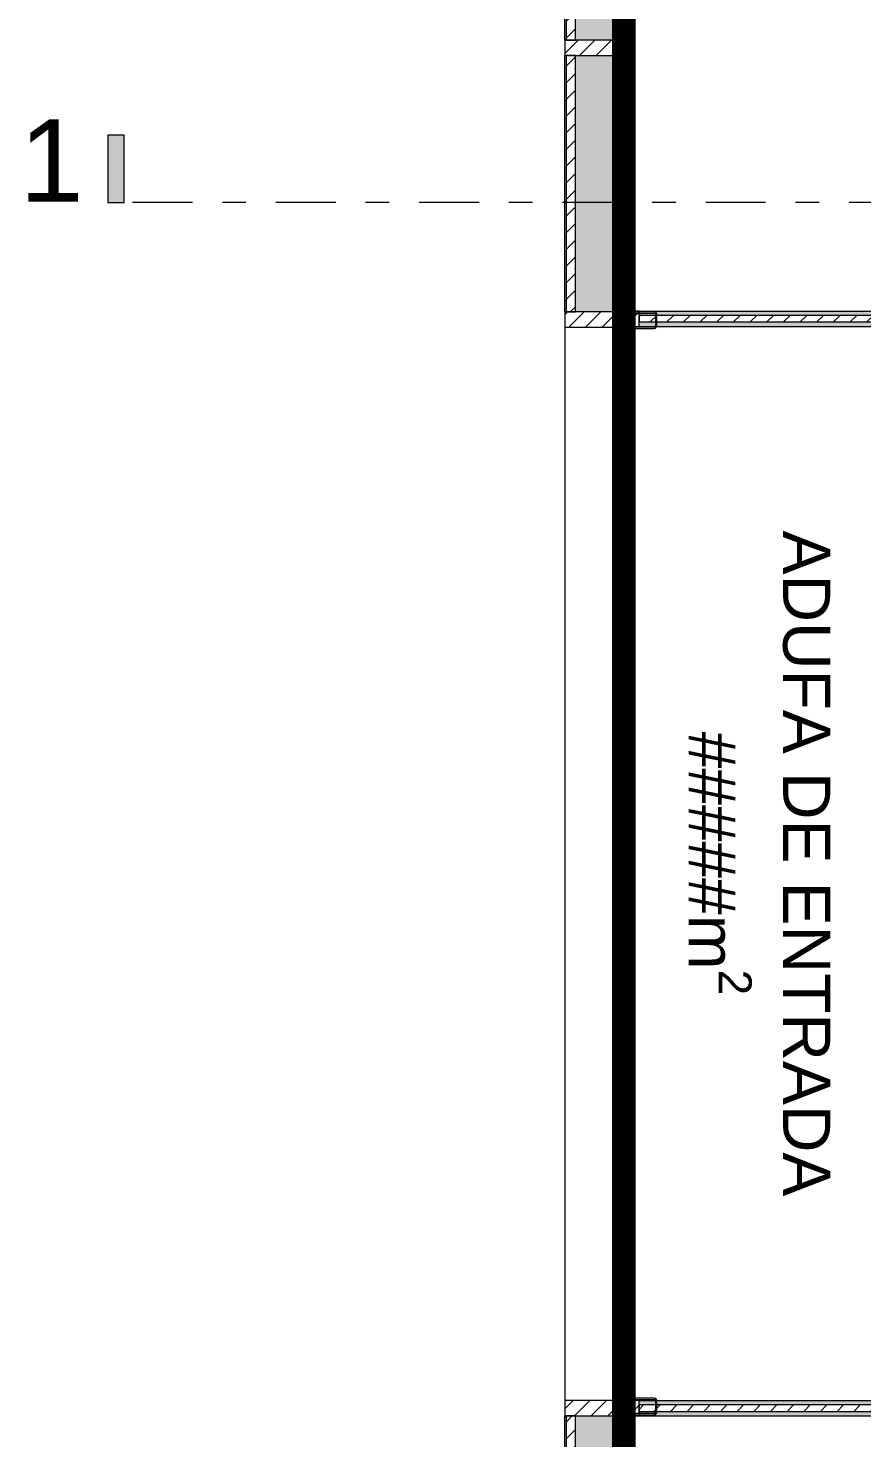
# Model space of a CAD drawing. Header units: metres. Extents: x 83 to 133, y -243 to -94.
# Drawn here: x 83.43 to 86.96, y -130.45 to -124.47 of the extents above; entities that cross this region are included whole.
import ezdxf

# ---------------------------------------------------------------- set-up
doc = ezdxf.new("R2010")
doc.units = ezdxf.units.M
doc.linetypes.add('Dash dot', pattern=[0.015875, 0.00635, -0.004763, 0, -0.004763])
doc.linetypes.add('DASHDOT', pattern=[25.4, 12.7, -6.35, 0, -6.35])
doc.layers.get('0').update_dxf_attribs({"lineweight": 5})
for name, color, linetype, lineweight in [('ARQ_Legendas Auto', 41, 'Continuous', 5), ('BASE', 7, 'Continuous', 5), ('FOLHA', 15, 'Continuous', 5), ('MP_GENERICO', 7, 'Continuous', 5)]:
    doc.layers.add(name, color=color, linetype=linetype, lineweight=lineweight)
doc.styles.get("Standard").update_dxf_attribs({"font": 'arial.ttf'})

# ---------------------------------------------------------------- blocks, each defined once
blk = doc.blocks.new('Family - ST_MetPilar-1204418-200-HOSPITAL - PLANTA PISO 1')
at = {"layer": 'MP_GENERICO'}
for p, q in [((-0.07, 0.025), (-0.07, -0.025)), ((-0.065, -0.025), (-0.065, 0.025)), ((0.06, 0.035), (-0.06, 0.035)), ((-0.06, 0.03), (0.06, 0.03)), ((0.065, 0.025), (0.065, -0.025)), ((0.07, -0.025), (0.07, 0.025)), ((0.06, -0.03), (-0.06, -0.03)), ((-0.06, -0.035), (0.06, -0.035))]:
    blk.add_line(p, q, dxfattribs=at)
for centre, radius, start, end in [((-0.06, 0.025), 0.01, 90, 180), ((-0.06, 0.025), 0.005, 90, 180), ((0.06, 0.025), 0.01, 360, 90), ((0.06, 0.025), 0.005, 360, 90), ((-0.06, -0.025), 0.01, 180, 270), ((-0.06, -0.025), 0.005, 180, 270), ((0.06, -0.025), 0.005, 270, 360), ((0.06, -0.025), 0.01, 270, 360)]:
    blk.add_arc(centre, radius, start, end, dxfattribs=at)
blk = doc.blocks.new('Family - ST_MetPilar-1204431-200-HOSPITAL - PLANTA PISO 1')
at = {"layer": 'MP_GENERICO'}
for p, q in [((-0.07, 0.025), (-0.07, -0.025)), ((-0.065, -0.025), (-0.065, 0.025)), ((0.06, 0.035), (-0.06, 0.035)), ((-0.06, 0.03), (0.06, 0.03)), ((0.065, 0.025), (0.065, -0.025)), ((0.07, -0.025), (0.07, 0.025)), ((0.06, -0.03), (-0.06, -0.03)), ((-0.06, -0.035), (0.06, -0.035))]:
    blk.add_line(p, q, dxfattribs=at)
for centre, radius, start, end in [((-0.06, 0.025), 0.01, 90, 180), ((-0.06, 0.025), 0.005, 90, 180), ((0.06, 0.025), 0.01, 360, 90), ((0.06, 0.025), 0.005, 360, 90), ((-0.06, -0.025), 0.01, 180, 270), ((-0.06, -0.025), 0.005, 180, 270), ((0.06, -0.025), 0.005, 270, 360), ((0.06, -0.025), 0.01, 270, 360)]:
    blk.add_arc(centre, radius, start, end, dxfattribs=at)
blk = doc.blocks.new('Family - ST_MetChapa-1204435-200-HOSPITAL - PLANTA PISO 1')
at = {"rotation": 270}
for name, p in [('Family - ST_MetPilar-1204418-200-HOSPITAL - PLANTA PISO 1', (18.38, -0.04)), ('Family - ST_MetPilar-1204431-200-HOSPITAL - PLANTA PISO 1', (22.99, -0.04))]:
    blk.add_blockref(name, p, dxfattribs=at)
blk = doc.blocks.new('Direct Shape - ST_MetPilar-1204437-200-HOSPITAL - PLANTA PISO 1')
at = {"layer": 'MP_GENERICO'}
for p, q in [((-0.07, 0.025), (-0.07, -0.025)), ((-0.065, -0.025), (-0.065, 0.025)), ((0.06, 0.035), (-0.06, 0.035)), ((-0.06, 0.03), (0.06, 0.03)), ((0.065, 0.025), (0.065, -0.025)), ((0.07, -0.025), (0.07, 0.025)), ((0.06, -0.03), (-0.06, -0.03)), ((-0.06, -0.035), (0.06, -0.035))]:
    blk.add_line(p, q, dxfattribs=at)
for centre, radius, start, end in [((-0.06, 0.025), 0.01, 90, 180), ((-0.06, 0.025), 0.005, 90, 180), ((0.06, 0.025), 0.01, 360, 90), ((0.06, 0.025), 0.005, 360, 90), ((-0.06, -0.025), 0.01, 180, 270), ((-0.06, -0.025), 0.005, 180, 270), ((0.06, -0.025), 0.005, 270, 360), ((0.06, -0.025), 0.01, 270, 360)]:
    blk.add_arc(centre, radius, start, end, dxfattribs=at)
blk = doc.blocks.new('Direct Shape - ST_MetPilar-1204464-200-HOSPITAL - PLANTA PISO 1')
at = {"layer": 'MP_GENERICO'}
for p, q in [((-0.07, 0.025), (-0.07, -0.025)), ((-0.065, -0.025), (-0.065, 0.025)), ((0.06, 0.035), (-0.06, 0.035)), ((-0.06, 0.03), (0.06, 0.03)), ((0.065, 0.025), (0.065, -0.025)), ((0.07, -0.025), (0.07, 0.025)), ((0.06, -0.03), (-0.06, -0.03)), ((-0.06, -0.035), (0.06, -0.035))]:
    blk.add_line(p, q, dxfattribs=at)
for centre, radius, start, end in [((-0.06, 0.025), 0.01, 90, 180), ((-0.06, 0.025), 0.005, 90, 180), ((0.06, 0.025), 0.01, 360, 90), ((0.06, 0.025), 0.005, 360, 90), ((-0.06, -0.025), 0.01, 180, 270), ((-0.06, -0.025), 0.005, 180, 270), ((0.06, -0.025), 0.005, 270, 360), ((0.06, -0.025), 0.01, 270, 360)]:
    blk.add_arc(centre, radius, start, end, dxfattribs=at)
blk = doc.blocks.new('Hospital da Trofa - Fachada v3_ifc-1-200-HOSPITAL - PLANTA PISO 1')
at = {"layer": 'MP_GENERICO', "lineweight": 5}
for name, p, rotation in [('Family - ST_MetChapa-1204435-200-HOSPITAL - PLANTA PISO 1', (86.0631, -107.3274), 269.9999999999984), ('Direct Shape - ST_MetPilar-1204437-200-HOSPITAL - PLANTA PISO 1', (86.0231, -125.7074), 180), ('Direct Shape - ST_MetPilar-1204464-200-HOSPITAL - PLANTA PISO 1', (86.0231, -130.3174), 180)]:
    blk.add_blockref(name, p, dxfattribs=dict(at, rotation=rotation))
blk = doc.blocks.new('Painel do sistema - Envidraçado 40mm FOYER-V27-200-HOSPITAL - PLANTA PISO 1')
at = {"layer": 'MP_GENERICO', "true_color": 0x808080}
h = blk.add_hatch(dxfattribs=at)
h.set_pattern_fill('FP_39', color=8, style=0, pattern_type=2)
h.set_pattern_definition([(135, (-123.974, -85.828), (-0.035355339, -0.035355339), [])])
h.paths.add_polyline_path([(0.5445, -0.08), (-0.5445, -0.08), (-0.5445, -0.12), (0.5445, -0.12)])
at = {"layer": 'MP_GENERICO'}
for p, q in [((0.5445, -0.08), (-0.5445, -0.08)), ((-0.5445, -0.08), (-0.5445, -0.12)), ((0.5445, -0.12), (0.5445, -0.08)), ((-0.5445, -0.12), (0.5445, -0.12))]:
    blk.add_line(p, q, dxfattribs=at)
blk = doc.blocks.new('Painel do sistema - Envidraçado 40mm FOYER-V29-200-HOSPITAL - PLANTA PISO 1')
at = {"layer": 'MP_GENERICO', "true_color": 0x808080}
h = blk.add_hatch(dxfattribs=at)
h.set_pattern_fill('FP_41', color=8, style=0, pattern_type=2)
h.set_pattern_definition([(135, (-125.128, -85.828), (-0.035355339, -0.035355339), [])])
h.paths.add_polyline_path([(0.5445, -0.08), (-0.5445, -0.08), (-0.5445, -0.12), (0.5445, -0.12)])
at = {"layer": 'MP_GENERICO'}
for p, q in [((0.5445, -0.08), (-0.5445, -0.08)), ((-0.5445, -0.08), (-0.5445, -0.12)), ((0.5445, -0.12), (0.5445, -0.08)), ((-0.5445, -0.12), (0.5445, -0.12))]:
    blk.add_line(p, q, dxfattribs=at)
blk = doc.blocks.new('Rectangular Mullion - 250x65-V30-200-HOSPITAL - PLANTA PISO 1')
at = {"layer": 'MP_GENERICO'}
h = blk.add_hatch(dxfattribs=at)
h.set_pattern_fill('FP_42', color=256, style=0, pattern_type=2)
h.set_pattern_definition([(225, (-124.551, 85.828), (0.035355339, -0.035355339), [])])
h.paths.add_polyline_path([(0.0325, 0.125), (0.0325, -0.125), (-0.0325, -0.125), (-0.0325, 0.125)])
for p, q in [((-0.0325, 0.125), (0.0325, 0.125)), ((-0.0325, -0.125), (-0.0325, 0.125)), ((0.0325, 0.125), (0.0325, -0.125)), ((0.0325, -0.125), (-0.0325, -0.125))]:
    blk.add_line(p, q, dxfattribs=at)
blk = doc.blocks.new('Painel do sistema - Envidraçado 40mm FOYER-2319289-200-HOSPITAL - PLANTA PISO 1')
at = {"layer": 'MP_GENERICO', "true_color": 0x808080}
h = blk.add_hatch(dxfattribs=at)
h.set_pattern_fill('FP_43', color=8, style=0, pattern_type=2)
h.set_pattern_definition([(135, (-130.9, -85.828), (-0.035355339, -0.035355339), [])])
h.paths.add_polyline_path([(0.5425, -0.08), (-0.5425, -0.08), (-0.5425, -0.12), (0.5425, -0.12)])
at = {"layer": 'MP_GENERICO'}
for p, q in [((0.5425, -0.08), (-0.5425, -0.08)), ((-0.5425, -0.08), (-0.5425, -0.12)), ((0.5425, -0.12), (0.5425, -0.08)), ((-0.5425, -0.12), (0.5425, -0.12))]:
    blk.add_line(p, q, dxfattribs=at)
blk = doc.blocks.new('Rectangular Mullion - 250x65-V64-200-HOSPITAL - PLANTA PISO 1')
at = {"layer": 'MP_GENERICO', "true_color": 0xa5a5a5}
h = blk.add_hatch(color=253, dxfattribs=at)
h.paths.add_polyline_path([(85.9255, -124.5189), (85.9531, -124.5189), (85.9531, -123.4299), (85.7481, -123.4299), (85.7481, -124.5189)])
h.paths.add_polyline_path([(85.7081, -124.5189), (85.7081, -123.4299), (85.7031, -123.4299), (85.7031, -124.5189)])
at = {"layer": 'MP_GENERICO'}
for p, q in [((85.7031, -124.5189), (85.7031, -123.4299)), ((85.9531, -124.5189), (85.9531, -123.5074))]:
    blk.add_line(p, q, dxfattribs=at)
blk = doc.blocks.new('Rectangular Mullion - 250x65-V65-200-HOSPITAL - PLANTA PISO 1')
at = {"layer": 'MP_GENERICO', "true_color": 0xa5a5a5}
h = blk.add_hatch(color=253, dxfattribs=at)
h.paths.add_polyline_path([(85.7081, -125.6729), (85.7081, -124.5839), (85.7031, -124.5839), (85.7031, -125.6729)])
h.paths.add_polyline_path([(85.7481, -125.6729), (85.9531, -125.6729), (85.9531, -124.5839), (85.7481, -124.5839), (85.7481, -125.3157)])
at = {"layer": 'MP_GENERICO'}
for p, q in [((85.7031, -125.6729), (85.7031, -124.5839)), ((85.9531, -125.6689), (85.9531, -124.5839))]:
    blk.add_line(p, q, dxfattribs=at)
blk = doc.blocks.new('Rectangular Mullion - 250x65-V72-200-HOSPITAL - PLANTA PISO 1')
at = {"layer": 'MP_GENERICO'}
h = blk.add_hatch(dxfattribs=at)
h.set_pattern_fill('FP_75', color=256, style=0, pattern_type=2)
h.set_pattern_definition([(225, (-125.705, 85.828), (0.035355339, -0.035355339), [])])
h.paths.add_polyline_path([(0.0325, 0.125), (0.0325, -0.125), (-0.0325, -0.125), (-0.0325, 0.125)])
for p, q in [((-0.0325, 0.125), (0.0325, 0.125)), ((-0.0325, -0.125), (-0.0325, 0.125)), ((0.0325, 0.125), (0.0325, -0.125)), ((0.0325, -0.125), (-0.0325, -0.125))]:
    blk.add_line(p, q, dxfattribs=at)
blk = doc.blocks.new('Montante retangular - TECHNAL 65 x 65 mm-2272982-200-HOSPITAL - PLANTA PISO 1')
at = {"layer": 'MP_GENERICO'}
h = blk.add_hatch(dxfattribs=at)
h.set_pattern_fill('FP_78', color=256, style=0, pattern_type=2)
h.set_pattern_definition([(135, (85.953, 130.325), (-0.035355339, -0.035355339), [])])
h.paths.add_polyline_path([(-0.065, -0.0325), (-0.065, 0.0325), (0, 0.0325), (0, -0.0325)])
for p, q in [((-0.065, 0.0325), (0, 0.0325)), ((-0.065, -0.0325), (-0.065, 0.0325)), ((0, 0.0325), (0, -0.0325)), ((0, -0.0325), (-0.065, -0.0325))]:
    blk.add_line(p, q, dxfattribs=at)
blk = doc.blocks.new('Painel do sistema - MP_VIDRO DUPLO _8_12_44_1_ 28mm-2324567-200-HOSPITAL - PLANTA PISO 1')
at = {"layer": 'MP_GENERICO', "true_color": 0x808080}
h = blk.add_hatch(dxfattribs=at)
h.set_pattern_fill('FP_79', color=8, style=0, pattern_type=2)
h.set_pattern_definition([(225, (87.561, -130.325), (0.035355339, -0.035355339), [])])
h.paths.add_polyline_path([(-1.4792, 0.014), (-1.5425, 0.014), (-1.5425, -0.014), (1.5425, -0.014), (1.5425, 0.014), (-1.2716, 0.014)])
at = {"layer": 'MP_GENERICO'}
for p, q in [((1.5425, 0.014), (-1.5425, 0.014)), ((-1.5425, 0.014), (-1.5425, -0.014)), ((1.5425, -0.014), (1.5425, 0.014)), ((-1.5425, -0.014), (1.5425, -0.014))]:
    blk.add_line(p, q, dxfattribs=at)
blk = doc.blocks.new('Montante retangular - TECHNAL 65 x 65 mm-2324565-200-HOSPITAL - PLANTA PISO 1')
at = {"layer": 'MP_GENERICO', "true_color": 0xa5a5a5}
h = blk.add_hatch(color=253, dxfattribs=at)
h.paths.add_polyline_path([(87.1821, -130.3577), (89.1031, -130.3577), (89.1031, -130.3524), (89.0381, -130.3524), (89.0311, -130.3495), (89.0281, -130.3424), (89.0281, -130.3392), (87.1881, -130.3392), (87.1873, -130.3486), (87.1851, -130.3512), (87.1821, -130.3524), (87.1214, -130.3513), (87.1199, -130.3507), (87.1181, -130.3464), (87.1181, -130.3392), (86.0931, -130.3392), (86.0931, -130.3424), (86.0902, -130.3495), (86.0831, -130.3524), (86.0181, -130.3524), (86.0181, -130.3577), (87.1793, -130.3577)])
h.paths.add_polyline_path([(87.1821, -130.3494), (87.1843, -130.3486), (87.1851, -130.3464), (87.1843, -130.3392), (87.1211, -130.3392), (87.122, -130.3486), (87.1241, -130.3494), (87.1712, -130.3494)])
h.paths.add_polyline_path([(89.0381, -130.3474), (89.1031, -130.3474), (89.1031, -130.3392), (89.0331, -130.3392), (89.0331, -130.3424), (89.0346, -130.346)])
h.paths.add_polyline_path([(86.0181, -130.3474), (86.0831, -130.3474), (86.0867, -130.346), (86.0881, -130.3424), (86.0881, -130.3392), (86.0181, -130.3392)])
h.paths.add_polyline_path([(89.0398, -130.3112), (89.1031, -130.3112), (89.1031, -130.2927), (89.0331, -130.2927), (89.0331, -130.3112)])
h.paths.add_polyline_path([(86.3407, -130.3112), (87.1181, -130.3112), (87.1181, -130.2927), (86.0931, -130.2927), (86.0931, -130.3112), (86.1331, -130.3112)])
h.paths.add_polyline_path([(87.5865, -130.3112), (89.0281, -130.3112), (89.0281, -130.2927), (87.2131, -130.2927), (87.2131, -130.2939), (87.2031, -130.2939), (87.2031, -130.2927), (87.1881, -130.2927), (87.1881, -130.3112), (87.2131, -130.3112)])
h.paths.add_polyline_path([(86.0181, -130.3112), (86.0881, -130.3112), (86.0881, -130.2927), (86.0181, -130.2927)])
h.paths.add_polyline_path([(87.1851, -130.3112), (87.1851, -130.2927), (87.1211, -130.2927), (87.1211, -130.3112), (87.1712, -130.3112)])
at = {"layer": 'MP_GENERICO'}
for p, q in [((86.0181, -130.2927), (86.0881, -130.2927)), ((86.0931, -130.2927), (87.1184, -130.2927)), ((87.1211, -130.2927), (87.1851, -130.2927)), ((87.1879, -130.2927), (87.2031, -130.2927)), ((87.2131, -130.2927), (89.0282, -130.2927)), ((89.0331, -130.2927), (89.1031, -130.2927)), ((86.0181, -130.3577), (89.1031, -130.3577))]:
    blk.add_line(p, q, dxfattribs=at)
blk = doc.blocks.new('Montante retangular - TECHNAL 65 x 65 mm-2278056-200-HOSPITAL - PLANTA PISO 1')
at = {"layer": 'MP_GENERICO'}
h = blk.add_hatch(dxfattribs=at)
h.set_pattern_fill('FP_81', color=256, style=0, pattern_type=2)
h.set_pattern_definition([(135, (85.953, 125.701), (-0.035355339, -0.035355339), [])])
h.paths.add_polyline_path([(-0.065, -0.0325), (-0.065, 0.0325), (0, 0.0325), (0, -0.0325)])
for p, q in [((-0.065, 0.0325), (0, 0.0325)), ((-0.065, -0.0325), (-0.065, 0.0325)), ((0, 0.0325), (0, -0.0325)), ((0, -0.0325), (-0.065, -0.0325))]:
    blk.add_line(p, q, dxfattribs=at)
blk = doc.blocks.new('Painel do sistema - MP_VIDRO DUPLO _8_12_44_1_ 28mm-2331421-200-HOSPITAL - PLANTA PISO 1')
at = {"layer": 'MP_GENERICO', "true_color": 0x808080}
h = blk.add_hatch(dxfattribs=at)
h.set_pattern_fill('FP_82', color=8, style=0, pattern_type=2)
h.set_pattern_definition([(225, (87.561, -125.701), (0.035355339, -0.035355339), [])])
h.paths.add_polyline_path([(-1.5425, 0.014), (-1.5425, -0.014), (1.5425, -0.014), (1.5425, 0.014), (-1.4792, 0.014)])
at = {"layer": 'MP_GENERICO'}
for p, q in [((1.5425, 0.014), (-1.5425, 0.014)), ((-1.5425, 0.014), (-1.5425, -0.014)), ((1.5425, -0.014), (1.5425, 0.014)), ((-1.5425, -0.014), (1.5425, -0.014))]:
    blk.add_line(p, q, dxfattribs=at)
blk = doc.blocks.new('Montante retangular - TECHNAL 65 x 65 mm-2331419-200-HOSPITAL - PLANTA PISO 1')
at = {"layer": 'MP_GENERICO', "true_color": 0xa5a5a5}
h = blk.add_hatch(color=253, dxfattribs=at)
h.paths.add_polyline_path([(89.0338, -125.7339), (89.1031, -125.7339), (89.1031, -125.7154), (89.0331, -125.7154), (89.0331, -125.7324)])
h.paths.add_polyline_path([(89.0288, -125.7339), (89.0281, -125.7324), (89.0281, -125.7154), (87.1881, -125.7154), (87.1881, -125.7339), (89.0281, -125.7339)])
h.paths.add_polyline_path([(87.1851, -125.7339), (87.1851, -125.7154), (87.1211, -125.7154), (87.1211, -125.7339), (87.1712, -125.7339)])
h.paths.add_polyline_path([(87.1181, -125.7339), (87.1181, -125.7154), (86.0931, -125.7154), (86.0931, -125.7339), (86.756, -125.7339)])
h.paths.add_polyline_path([(86.0293, -125.7339), (86.0875, -125.7339), (86.0881, -125.7324), (86.0881, -125.7154), (86.0181, -125.7154), (86.0181, -125.7339)])
h.paths.add_polyline_path([(89.0191, -125.6874), (89.0281, -125.6874), (89.0281, -125.6824), (89.0311, -125.6754), (89.0398, -125.6724), (89.1031, -125.6724), (89.1031, -125.6689), (86.0181, -125.6689), (86.0181, -125.6724), (86.0831, -125.6724), (86.0902, -125.6754), (86.0931, -125.6824), (86.0931, -125.6874), (87.1181, -125.6874), (87.119, -125.6763), (87.1211, -125.6737), (87.1241, -125.6724), (87.1843, -125.6733), (87.1864, -125.6742), (87.1881, -125.6784), (87.1889, -125.6874), (88.8322, -125.6874)])
h.paths.add_polyline_path([(86.0181, -125.6874), (86.0881, -125.6874), (86.0881, -125.6824), (86.0867, -125.6789), (86.0831, -125.6774), (86.0181, -125.6774)])
h.paths.add_polyline_path([(87.1821, -125.6874), (87.1851, -125.6874), (87.1843, -125.6763), (87.1821, -125.6754), (87.122, -125.6763), (87.1211, -125.6784), (87.122, -125.6874), (87.1712, -125.6874)])
h.paths.add_polyline_path([(89.0331, -125.6874), (89.1031, -125.6874), (89.1031, -125.6774), (89.0381, -125.6774), (89.0346, -125.6789), (89.0331, -125.6824)])
at = {"layer": 'MP_GENERICO'}
for p, q in [((86.0181, -125.6689), (89.1031, -125.6689)), ((86.0181, -125.7339), (86.0875, -125.7339)), ((86.0925, -125.7339), (87.1181, -125.7339)), ((87.121, -125.7339), (87.1853, -125.7339)), ((87.1881, -125.7339), (87.1931, -125.7339)), ((87.2031, -125.7339), (89.0288, -125.7339)), ((89.0338, -125.7339), (89.1031, -125.7339))]:
    blk.add_line(p, q, dxfattribs=at)
blk = doc.blocks.new('Rectangular Mullion - 250x65-2319287-200-HOSPITAL - PLANTA PISO 1')
at = {"layer": 'MP_GENERICO', "true_color": 0xa5a5a5}
h = blk.add_hatch(color=253, dxfattribs=at)
h.paths.add_polyline_path([(85.7031, -131.4427), (85.7081, -131.4427), (85.7081, -130.3577), (85.7031, -130.3577), (85.7031, -130.7066)])
h.paths.add_polyline_path([(85.7481, -131.4427), (85.9531, -131.4427), (85.9531, -130.3577), (85.7481, -130.3577), (85.7481, -130.7066)])
at = {"layer": 'MP_GENERICO'}
for p, q in [((85.7031, -131.4427), (85.7031, -130.3577)), ((85.9531, -131.4427), (85.9531, -130.3577))]:
    blk.add_line(p, q, dxfattribs=at)
blk = doc.blocks.new('Rectangular Mullion - 250x65-V75-200-HOSPITAL - PLANTA PISO 1')
at = {"layer": 'MP_GENERICO'}
h = blk.add_hatch(dxfattribs=at)
h.set_pattern_fill('FP_84', color=256, style=0, pattern_type=2)
h.set_pattern_definition([(225, (-130.325, 85.828), (0.035355339, -0.035355339), [])])
h.paths.add_polyline_path([(0.0325, 0.125), (0.0325, -0.125), (-0.0325, -0.125), (-0.0325, 0.125)])
for p, q in [((-0.0325, 0.125), (0.0325, 0.125)), ((-0.0325, -0.125), (-0.0325, 0.125)), ((0.0325, 0.125), (0.0325, -0.125)), ((0.0325, -0.125), (-0.0325, -0.125))]:
    blk.add_line(p, q, dxfattribs=at)
blk = doc.blocks.new('TS ST_BASE')
blk.add_line((85.7031, -125.7379), (85.7031, -130.2927))
at = {"color": 8, "linetype": 'Dash dot', "lineweight": 18, "true_color": 0x808080}
blk.add_line((85.7031, -125.7379), (85.7031, -130.2927), dxfattribs=at)
blk.add_line((85.7031, -125.7379), (85.7031, -130.2927), dxfattribs=at)
at = {"lineweight": 5}
blk.add_blockref('Hospital da Trofa - Fachada v3_ifc-1-200-HOSPITAL - PLANTA PISO 1', (0, 0), dxfattribs=at)
for name in ['Rectangular Mullion - 250x65-V64-200-HOSPITAL - PLANTA PISO 1', 'Rectangular Mullion - 250x65-V65-200-HOSPITAL - PLANTA PISO 1', 'Montante retangular - TECHNAL 65 x 65 mm-2331419-200-HOSPITAL - PLANTA PISO 1', 'Montante retangular - TECHNAL 65 x 65 mm-2324565-200-HOSPITAL - PLANTA PISO 1', 'Rectangular Mullion - 250x65-2319287-200-HOSPITAL - PLANTA PISO 1']:
    blk.add_blockref(name, (0, 0))
for name, p, rotation in [('Painel do sistema - Envidraçado 40mm FOYER-V27-200-HOSPITAL - PLANTA PISO 1', (85.8281, -123.9744), 269.9999999999999), ('Painel do sistema - Envidraçado 40mm FOYER-V29-200-HOSPITAL - PLANTA PISO 1', (85.8281, -125.1284), 269.9999999999999), ('Painel do sistema - MP_VIDRO DUPLO _8_12_44_1_ 28mm-2331421-200-HOSPITAL - PLANTA PISO 1', (87.5606, -125.7014), 180), ('Painel do sistema - MP_VIDRO DUPLO _8_12_44_1_ 28mm-2324567-200-HOSPITAL - PLANTA PISO 1', (87.5606, -130.3252), 180), ('Painel do sistema - Envidraçado 40mm FOYER-2319289-200-HOSPITAL - PLANTA PISO 1', (85.8281, -130.9002), 269.9999999999999)]:
    blk.add_blockref(name, p, dxfattribs=dict(rotation=rotation))
at = {"extrusion": (0, 0, -1), "rotation": 270.0000000000001}
for name, p in [('Rectangular Mullion - 250x65-V30-200-HOSPITAL - PLANTA PISO 1', (-85.8281, -124.5514)), ('Rectangular Mullion - 250x65-V72-200-HOSPITAL - PLANTA PISO 1', (-85.8281, -125.7054)), ('Rectangular Mullion - 250x65-V75-200-HOSPITAL - PLANTA PISO 1', (-85.8281, -130.3252))]:
    blk.add_blockref(name, p, dxfattribs=at)
at = {"extrusion": (0, 0, -1)}
for name, p in [('Montante retangular - TECHNAL 65 x 65 mm-2278056-200-HOSPITAL - PLANTA PISO 1', (-85.9531, -125.7014)), ('Montante retangular - TECHNAL 65 x 65 mm-2272982-200-HOSPITAL - PLANTA PISO 1', (-85.9531, -130.3252))]:
    blk.add_blockref(name, p, dxfattribs=at)

msp = doc.modelspace()

# ---------------------------------------------------------------- hatches: boundary and pattern name
at = {"layer": 'FOLHA'}
h = msp.add_hatch(color=256, dxfattribs=at)
h.dxf.hatch_style = 1
h.paths.add_polyline_path([(83.7635, -125.209), (83.8335, -125.209), (83.8335, -124.9221), (83.7635, -124.9221)])

# ---------------------------------------------------------------- linework, layer by layer
at = {"color": 5, "linetype": 'DASHDOT', "ltscale": 0.05, "true_color": 0x0000f5, "const_width": 0.1}
msp.add_lwpolyline([(85.9531, -100.3428), (131.2086, -100.3428), (131.2086, -149.0037), (85.9531, -149.0037)], close=True, dxfattribs=at)
at = {"layer": 'FOLHA'}
msp.add_lwpolyline([(83.7635, -125.209), (83.8335, -125.209), (83.8335, -124.9221), (83.7635, -124.9221), (83.7635, -125.209)], dxfattribs=at)
at = {"layer": 'FOLHA', "linetype": 'DASHDOT', "ltscale": 0.02}
msp.add_lwpolyline([(132.5059, -127.4739), (90.2027, -127.4739), (90.2027, -125.209), (83.8335, -125.209)], dxfattribs=at)

# ---------------------------------------------------------------- block references
at = {"layer": 'BASE'}
msp.add_blockref('TS ST_BASE', (0, 0), dxfattribs=at)

# ---------------------------------------------------------------- texts
at = {"layer": 'ARQ_Legendas Auto', "insert": (86.5282, -128.0132), "char_height": 0.2, "width": 3.736501, "attachment_point": 5, "rotation": 270}
msp.add_mtext('\\A1;ADUFA DE ENTRADA\\P#####m{\\H0.7x;\\S2^ ;}', dxfattribs=at)
at = {"layer": 'FOLHA', "insert": (83.3886, -124.8554), "char_height": 0.35, "attachment_point": 1, "rotation": 0.01432}
msp.add_mtext_dynamic_manual_height_columns('1', width=0.35, gutter_width=1, heights=[0], dxfattribs=at)

doc.saveas('drawing.dxf')
